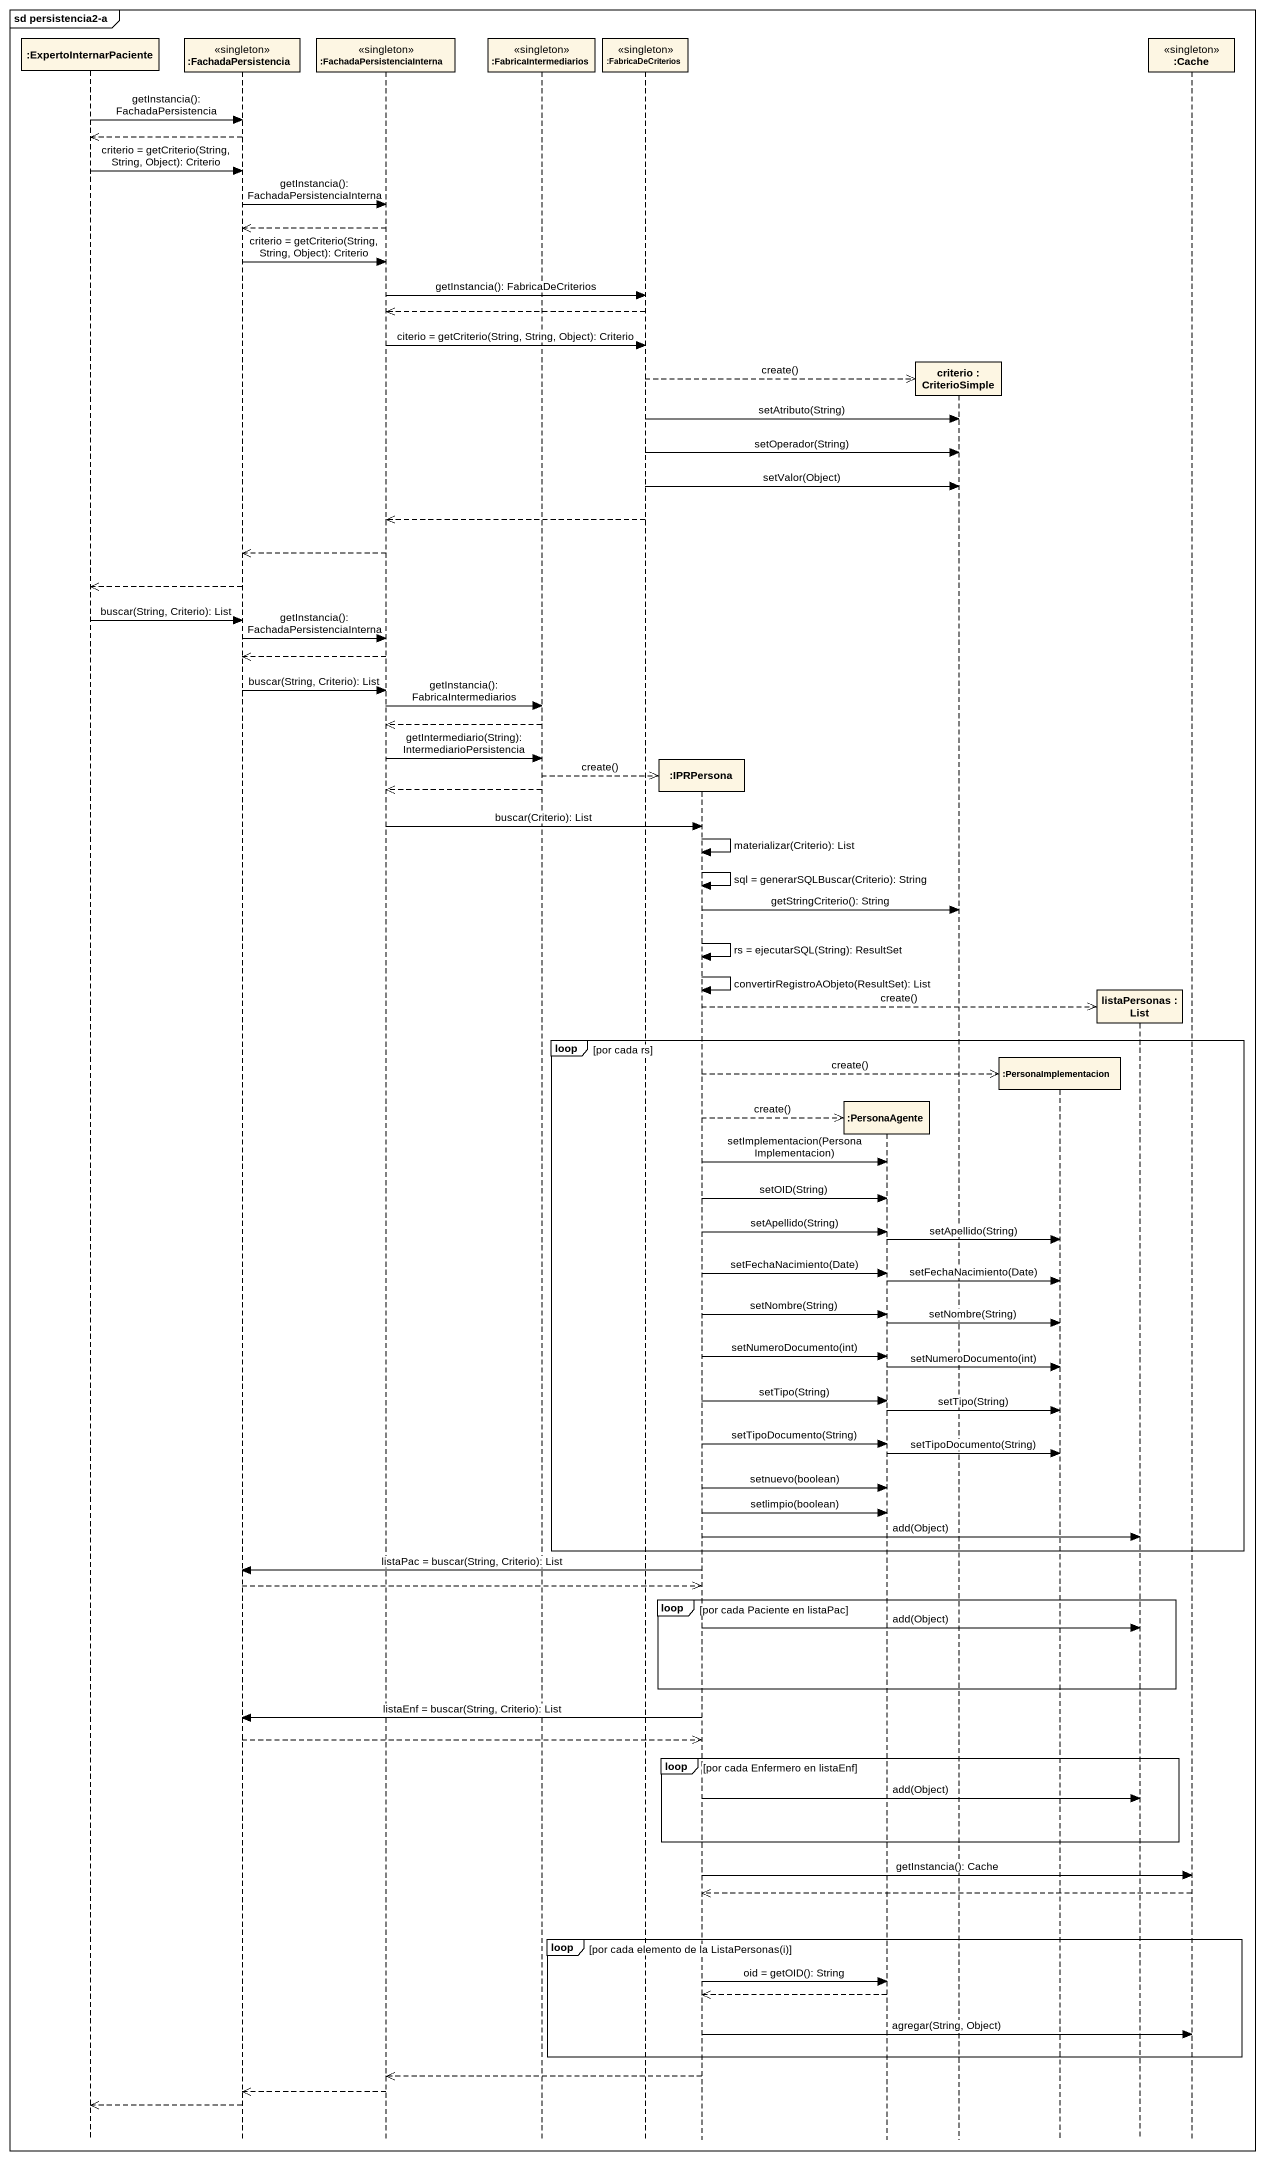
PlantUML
@startuml
mainframe sd persistencia2-a
hide footbox
participant ":ExpertoInternarPaciente" as ExpertoInternarPaciente
participant ":FachadaPersistencia" as FachadaPersistencia <<singleton>>
participant ":FachadaPersistenciaInterna" as FachadaPersistenciaInterna <<singleton>>
participant ":FabricaIntermediarios" as FabricaIntermediarios <<singleton>>
participant ":FabricaDeCriterios" as FabricaDeCriterios <<singleton>>
participant ":IPRPersona" as IPRPersona
participant ":PersonaAgente" as PersonaAgente
participant "criterio : CriterioSimple" as criterio
participant ":PersonaImplementacion" as PersonaImplementacion
participant "listaPersonas : List" as listaPersonas
participant ":Cache" as Cache <<singleton>>

ExpertoInternarPaciente -> FachadaPersistencia : getInstancia(): FachadaPersistencia
FachadaPersistencia -->> ExpertoInternarPaciente
ExpertoInternarPaciente -> FachadaPersistencia : criterio = getCriterio(String, String, Object): Criterio
FachadaPersistencia -> FachadaPersistenciaInterna : getInstancia(): FachadaPersistenciaInterna
FachadaPersistenciaInterna -->> FachadaPersistencia
FachadaPersistencia -> FachadaPersistenciaInterna : criterio = getCriterio(String, String, Object): Criterio
FachadaPersistenciaInterna -> FabricaDeCriterios : getInstancia(): FabricaDeCriterios
FabricaDeCriterios -->> FachadaPersistenciaInterna
FachadaPersistenciaInterna -> FabricaDeCriterios : citerio = getCriterio(String, String, Object): Criterio
FabricaDeCriterios -->> criterio ** : create()
FabricaDeCriterios -> criterio : setAtributo(String)
FabricaDeCriterios -> criterio : setOperador(String)
FabricaDeCriterios -> criterio : setValor(Object)
FabricaDeCriterios -->> FachadaPersistenciaInterna
FachadaPersistenciaInterna -->> FachadaPersistencia
FachadaPersistencia -->> ExpertoInternarPaciente
ExpertoInternarPaciente -> FachadaPersistencia : buscar(String, Criterio): List
FachadaPersistencia -> FachadaPersistenciaInterna : getInstancia(): FachadaPersistenciaInterna
FachadaPersistenciaInterna -->> FachadaPersistencia
FachadaPersistencia -> FachadaPersistenciaInterna : buscar(String, Criterio): List
FachadaPersistenciaInterna -> FabricaIntermediarios : getInstancia(): FabricaIntermediarios
FabricaIntermediarios -->> FachadaPersistenciaInterna
FachadaPersistenciaInterna -> FabricaIntermediarios : getIntermediario(String): IntermediarioPersistencia
FabricaIntermediarios -->> IPRPersona ** : create()
FabricaIntermediarios -->> FachadaPersistenciaInterna
FachadaPersistenciaInterna -> IPRPersona : buscar(Criterio): List
IPRPersona -> IPRPersona : materializar(Criterio): List
IPRPersona -> IPRPersona : sql = generarSQLBuscar(Criterio): String
IPRPersona -> criterio : getStringCriterio(): String
IPRPersona -> IPRPersona : rs = ejecutarSQL(String): ResultSet
IPRPersona -> IPRPersona : convertirRegistroAObjeto(ResultSet): List
IPRPersona -->> listaPersonas ** : create()
loop por cada rs
  IPRPersona -->> PersonaImplementacion ** : create()
  IPRPersona -->> PersonaAgente ** : create()
  IPRPersona -> PersonaAgente : setImplementacion(PersonaImplementacion)
  IPRPersona -> PersonaAgente : setOID(String)
  IPRPersona -> PersonaAgente : setApellido(String)
  PersonaAgente -> PersonaImplementacion : setApellido(String)
  IPRPersona -> PersonaAgente : setFechaNacimiento(Date)
  PersonaAgente -> PersonaImplementacion : setFechaNacimiento(Date)
  IPRPersona -> PersonaAgente : setNombre(String)
  PersonaAgente -> PersonaImplementacion : setNombre(String)
  IPRPersona -> PersonaAgente : setNumeroDocumento(int)
  PersonaAgente -> PersonaImplementacion : setNumeroDocumento(int)
  IPRPersona -> PersonaAgente : setTipo(String)
  PersonaAgente -> PersonaImplementacion : setTipo(String)
  IPRPersona -> PersonaAgente : setTipoDocumento(String)
  PersonaAgente -> PersonaImplementacion : setTipoDocumento(String)
  IPRPersona -> PersonaAgente : setnuevo(boolean)
  IPRPersona -> PersonaAgente : setlimpio(boolean)
  IPRPersona -> listaPersonas : add(Object)
end
IPRPersona -> FachadaPersistencia : listaPac = buscar(String, Criterio): List
FachadaPersistencia -->> IPRPersona
loop por cada Paciente en listaPac
  IPRPersona -> listaPersonas : add(Object)
end
IPRPersona -> FachadaPersistencia : listaEnf = buscar(String, Criterio): List
FachadaPersistencia -->> IPRPersona
loop por cada Enfermero en listaEnf
  IPRPersona -> listaPersonas : add(Object)
end
IPRPersona -> Cache : getInstancia(): Cache
Cache -->> IPRPersona
loop por cada elemento de la ListaPersonas(i)
  IPRPersona -> PersonaAgente : oid = getOID(): String
  PersonaAgente -->> IPRPersona
  IPRPersona -> Cache : agregar(String, Object)
end
IPRPersona -->> FachadaPersistenciaInterna
FachadaPersistenciaInterna -->> FachadaPersistencia
FachadaPersistencia -->> ExpertoInternarPaciente
@enduml
